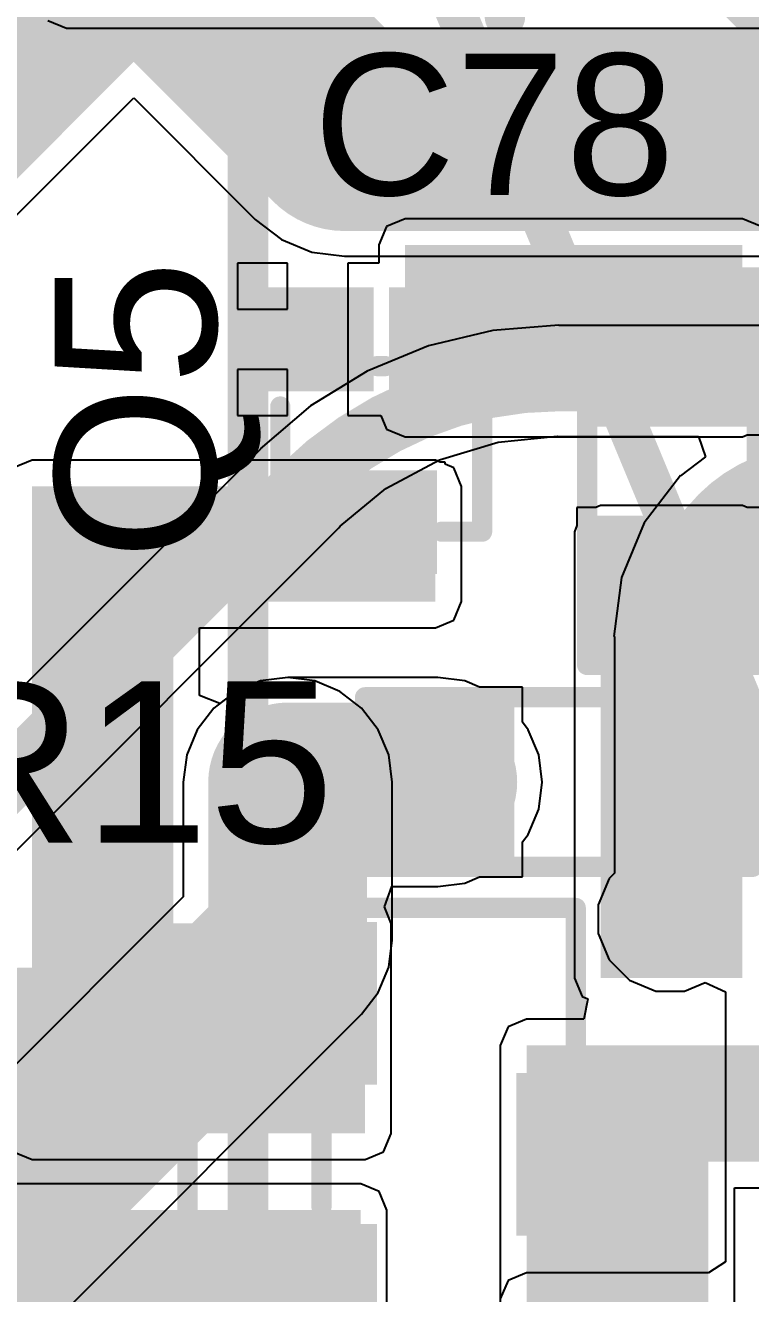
# Model space of a CAD drawing. Header units: millimetres. Extents: x -0.86 to 3.12, y -2.15 to 0.92.
# Drawn here: x 1.0381 to 1.2178, y -1.2067 to -0.8927 of the extents above; entities that cross this region are included whole.
import ezdxf

# ---------------------------------------------------------------- set-up
doc = ezdxf.new("R2010")
doc.units = ezdxf.units.MM
doc.header["$MEASUREMENT"] = 0
for name, color, linetype in [('BottomLayer', 5, 'Continuous'), ('Mechanical1', 6, 'Continuous'), ('Mechanical2', 216, 'Continuous'), ('TopLayer', 1, 'Continuous'), ('TopOverlay', 2, 'Continuous'), ('TopPaste', 8, 'Continuous'), ('TopSolder', 216, 'Continuous'), ('ViaHoleLayer', 16, 'Continuous')]:
    doc.layers.add(name, color=color, linetype=linetype)
doc.styles.add('Arial', font='', dxfattribs={"height": 0.2})
doc.styles.get('Arial').set_extended_font_data('Arial')

# ---------------------------------------------------------------- blocks, each defined once
blk = doc.blocks.new('SOT_23_11')
at = {"layer": 'TopLayer'}
for points in [[(-0.01614, 0.05748), (0.01614, 0.05748), (0.01614, 0.02126), (-0.01614, 0.02126)], [(-0.05354, -0.02126), (-0.02126, -0.02126), (-0.02126, -0.05748), (-0.05354, -0.05748)], [(0.02126, -0.02126), (0.05354, -0.02126), (0.05354, -0.05748), (0.02126, -0.05748)]]:
    blk.add_hatch(color=1, dxfattribs=at).paths.add_polyline_path(points)
at = {"layer": 'TopPaste'}
for points in [[(-0.01614, 0.05748), (0.01614, 0.05748), (0.01614, 0.02126), (-0.01614, 0.02126)], [(-0.05354, -0.02126), (-0.02126, -0.02126), (-0.02126, -0.05748), (-0.05354, -0.05748)], [(0.02126, -0.02126), (0.05354, -0.02126), (0.05354, -0.05748), (0.02126, -0.05748)]]:
    blk.add_hatch(color=8, dxfattribs=at).paths.add_polyline_path(points)
at = {"layer": 'TopSolder'}
for points in [[(-0.02014, 0.06148), (0.02014, 0.06148), (0.02014, 0.01726), (-0.02014, 0.01726)], [(-0.05754, -0.01726), (-0.01726, -0.01726), (-0.01726, -0.06148), (-0.05754, -0.06148)], [(0.01726, -0.01726), (0.05754, -0.01726), (0.05754, -0.06148), (0.01726, -0.06148)]]:
    blk.add_hatch(color=216, dxfattribs=at).paths.add_polyline_path(points)
at = {"layer": 'TopOverlay', "const_width": 0.005}
for points in [[(-0.061, -0.023), (-0.061, 0.032)], [(-0.022, 0.032), (-0.061, 0.032)], [(0.061, 0.032), (0.022, 0.032)], [(0.061, -0.023), (0.061, 0.032)], [(0.013, -0.031), (-0.013, -0.031)], [(-0.061, -0.046), (-0.066, -0.041)], [(-0.066, -0.051), (-0.066, -0.041)], [(-0.066, -0.051), (-0.061, -0.046)]]:
    blk.add_lwpolyline(points, dxfattribs=at)
at = {"layer": 'TopOverlay', "const_width": 0.0025}
for points in [[(-0.06225, 0.032, 1), (-0.05975, 0.032, 1)], [(-0.06225, 0.032, 1), (-0.05975, 0.032, 1)], [(-0.02325, 0.032, 1), (-0.02075, 0.032, 1)], [(0.02075, 0.032, 1), (0.02325, 0.032, 1)], [(0.05975, 0.032, 1), (0.06225, 0.032, 1)], [(0.05975, 0.032, 1), (0.06225, 0.032, 1)], [(-0.06225, -0.023, 1), (-0.05975, -0.023, 1)], [(0.05975, -0.023, 1), (0.06225, -0.023, 1)], [(-0.01425, -0.031, 1), (-0.01175, -0.031, 1)], [(0.01175, -0.031, 1), (0.01425, -0.031, 1)], [(-0.06725, -0.041, 1), (-0.06475, -0.041, 1)], [(-0.06725, -0.041, 1), (-0.06475, -0.041, 1)], [(-0.06225, -0.046, 1), (-0.05975, -0.046, 1)], [(-0.06225, -0.046, 1), (-0.05975, -0.046, 1)], [(-0.06725, -0.051, 1), (-0.06475, -0.051, 1)], [(-0.06725, -0.051, 1), (-0.06475, -0.051, 1)]]:
    blk.add_lwpolyline(points, format="xyb", close=True, dxfattribs=at)
blk = doc.blocks.new('R___0603_25')
at = {"layer": 'TopLayer'}
for points in [[(-0.015, 0.0175), (-0.015, -0.0175), (-0.045, -0.0175), (-0.045, 0.0175)], [(0.045, 0.0175), (0.045, -0.0175), (0.015, -0.0175), (0.015, 0.0175)]]:
    blk.add_hatch(color=1, dxfattribs=at).paths.add_polyline_path(points)
at = {"layer": 'TopPaste'}
for points in [[(-0.015, 0.0175), (-0.015, -0.0175), (-0.045, -0.0175), (-0.045, 0.0175)], [(0.045, 0.0175), (0.045, -0.0175), (0.015, -0.0175), (0.015, 0.0175)]]:
    blk.add_hatch(color=8, dxfattribs=at).paths.add_polyline_path(points)
at = {"layer": 'TopSolder'}
for points in [[(-0.011, 0.0215), (-0.011, -0.0215), (-0.049, -0.0215), (-0.049, 0.0215)], [(0.049, 0.0215), (0.049, -0.0215), (0.011, -0.0215), (0.011, 0.0215)]]:
    blk.add_hatch(color=216, dxfattribs=at).paths.add_polyline_path(points)
at = {"layer": 'TopOverlay', "const_width": 0.005}
for points in [[(-0.048, 0.021), (-0.048, -0.021)], [(-0.048, 0.021), (0.048, 0.021)], [(0.048, 0.021), (0.048, -0.021)], [(-0.048, -0.021), (0.048, -0.021)]]:
    blk.add_lwpolyline(points, dxfattribs=at)
at = {"layer": 'TopOverlay', "const_width": 0.0025}
for points in [[(-0.04925, 0.021, 1), (-0.04675, 0.021, 1)], [(-0.04925, 0.021, 1), (-0.04675, 0.021, 1)], [(0.04675, 0.021, 1), (0.04925, 0.021, 1)], [(0.04675, 0.021, 1), (0.04925, 0.021, 1)], [(-0.04925, -0.021, 1), (-0.04675, -0.021, 1)], [(-0.04925, -0.021, 1), (-0.04675, -0.021, 1)], [(0.04675, -0.021, 1), (0.04925, -0.021, 1)], [(0.04675, -0.021, 1), (0.04925, -0.021, 1)]]:
    blk.add_lwpolyline(points, format="xyb", close=True, dxfattribs=at)
blk = doc.blocks.new('R___0603_26')
at = {"layer": 'TopLayer'}
for points in [[(-0.015, 0.0175), (-0.015, -0.0175), (-0.045, -0.0175), (-0.045, 0.0175)], [(0.045, 0.0175), (0.045, -0.0175), (0.015, -0.0175), (0.015, 0.0175)]]:
    blk.add_hatch(color=1, dxfattribs=at).paths.add_polyline_path(points)
at = {"layer": 'TopPaste'}
for points in [[(-0.015, 0.0175), (-0.015, -0.0175), (-0.045, -0.0175), (-0.045, 0.0175)], [(0.045, 0.0175), (0.045, -0.0175), (0.015, -0.0175), (0.015, 0.0175)]]:
    blk.add_hatch(color=8, dxfattribs=at).paths.add_polyline_path(points)
at = {"layer": 'TopSolder'}
for points in [[(-0.011, 0.0215), (-0.011, -0.0215), (-0.049, -0.0215), (-0.049, 0.0215)], [(0.049, 0.0215), (0.049, -0.0215), (0.011, -0.0215), (0.011, 0.0215)]]:
    blk.add_hatch(color=216, dxfattribs=at).paths.add_polyline_path(points)
at = {"layer": 'TopOverlay', "const_width": 0.005}
for points in [[(-0.048, 0.021), (-0.048, -0.021)], [(0.048, 0.021), (-0.048, 0.021)], [(0.048, 0.021), (0.048, -0.021)], [(0.048, -0.021), (-0.048, -0.021)]]:
    blk.add_lwpolyline(points, dxfattribs=at)
at = {"layer": 'TopOverlay', "const_width": 0.0025}
for points in [[(-0.04925, 0.021, 1), (-0.04675, 0.021, 1)], [(-0.04925, 0.021, 1), (-0.04675, 0.021, 1)], [(0.04675, 0.021, 1), (0.04925, 0.021, 1)], [(0.04675, 0.021, 1), (0.04925, 0.021, 1)], [(-0.04925, -0.021, 1), (-0.04675, -0.021, 1)], [(-0.04925, -0.021, 1), (-0.04675, -0.021, 1)], [(0.04675, -0.021, 1), (0.04925, -0.021, 1)], [(0.04675, -0.021, 1), (0.04925, -0.021, 1)]]:
    blk.add_lwpolyline(points, format="xyb", close=True, dxfattribs=at)
blk = doc.blocks.new('SOT_723_28')
at = {"layer": 'TopLayer'}
for points in [[(-0.00984, 0.0315), (0.00984, 0.0315), (0.00984, 0.01378), (-0.00984, 0.01378)], [(-0.02559, -0.01378), (-0.00591, -0.01378), (-0.00591, -0.0315), (-0.02559, -0.0315)], [(0.00591, -0.01378), (0.02559, -0.01378), (0.02559, -0.0315), (0.00591, -0.0315)]]:
    blk.add_hatch(color=1, dxfattribs=at).paths.add_polyline_path(points)
at = {"layer": 'TopPaste'}
for points in [[(-0.00984, 0.0315), (0.00984, 0.0315), (0.00984, 0.01378), (-0.00984, 0.01378)], [(-0.02559, -0.01378), (-0.00591, -0.01378), (-0.00591, -0.0315), (-0.02559, -0.0315)], [(0.00591, -0.01378), (0.02559, -0.01378), (0.02559, -0.0315), (0.00591, -0.0315)]]:
    blk.add_hatch(color=8, dxfattribs=at).paths.add_polyline_path(points)
at = {"layer": 'TopSolder'}
for points in [[(-0.01384, 0.0355), (0.01384, 0.0355), (0.01384, 0.00978), (-0.01384, 0.00978)], [(-0.02959, -0.00978), (-0.00191, -0.00978), (-0.00191, -0.0355), (-0.02959, -0.0355)], [(0.00191, -0.00978), (0.02959, -0.00978), (0.02959, -0.0355), (0.00191, -0.0355)]]:
    blk.add_hatch(color=216, dxfattribs=at).paths.add_polyline_path(points)
at = {"layer": 'TopOverlay', "const_width": 0.005}
for points in [[(-0.015, 0.025), (-0.025, 0.025)], [(-0.025, 0.025), (-0.025, -0.006)], [(-0.015, 0.025), (-0.025, 0.025)], [(-0.025, 0.025), (-0.025, -0.006)], [(0.025, 0.025), (0.015, 0.025)], [(0.025, 0.025), (0.025, -0.006)], [(-0.032, -0.021), (-0.037, -0.016)], [(-0.037, -0.016), (-0.037, -0.026)], [(0.001, -0.016), (-0.001, -0.016)], [(-0.032, -0.021), (-0.037, -0.026)]]:
    blk.add_lwpolyline(points, dxfattribs=at)
at = {"layer": 'TopOverlay', "const_width": 0.0025}
for points in [[(-0.02625, 0.025, 1), (-0.02375, 0.025, 1)], [(-0.02625, 0.025, 1), (-0.02375, 0.025, 1)], [(-0.02625, 0.025, 1), (-0.02375, 0.025, 1)], [(-0.02625, 0.025, 1), (-0.02375, 0.025, 1)], [(-0.01625, 0.025, 1), (-0.01375, 0.025, 1)], [(-0.01625, 0.025, 1), (-0.01375, 0.025, 1)], [(0.01375, 0.025, 1), (0.01625, 0.025, 1)], [(0.02375, 0.025, 1), (0.02625, 0.025, 1)], [(0.02375, 0.025, 1), (0.02625, 0.025, 1)], [(-0.02625, -0.006, 1), (-0.02375, -0.006, 1)], [(-0.02625, -0.006, 1), (-0.02375, -0.006, 1)], [(0.02375, -0.006, 1), (0.02625, -0.006, 1)], [(-0.03825, -0.016, 1), (-0.03575, -0.016, 1)], [(-0.03825, -0.016, 1), (-0.03575, -0.016, 1)], [(-0.00225, -0.016, 1), (0.00025, -0.016, 1)], [(-0.00025, -0.016, 1), (0.00225, -0.016, 1)], [(-0.03325, -0.021, 1), (-0.03075, -0.021, 1)], [(-0.03325, -0.021, 1), (-0.03075, -0.021, 1)], [(-0.03825, -0.026, 1), (-0.03575, -0.026, 1)], [(-0.03825, -0.026, 1), (-0.03575, -0.026, 1)]]:
    blk.add_lwpolyline(points, format="xyb", close=True, dxfattribs=at)
blk = doc.blocks.new('SOT_23_5_80')
at = {"layer": 'TopLayer'}
for points in [[(-0.07283, 0.04921), (-0.02953, 0.04921), (-0.02953, 0.02559), (-0.07283, 0.02559)], [(0.02953, 0.04921), (0.07283, 0.04921), (0.07283, 0.02559), (0.02953, 0.02559)], [(-0.07283, 0.01181), (-0.02953, 0.01181), (-0.02953, -0.01181), (-0.07283, -0.01181)], [(-0.07283, -0.02559), (-0.02953, -0.02559), (-0.02953, -0.04921), (-0.07283, -0.04921)], [(0.02953, -0.02559), (0.07283, -0.02559), (0.07283, -0.04921), (0.02953, -0.04921)]]:
    blk.add_hatch(color=1, dxfattribs=at).paths.add_polyline_path(points)
at = {"layer": 'TopPaste'}
for points in [[(-0.07283, 0.04921), (-0.02953, 0.04921), (-0.02953, 0.02559), (-0.07283, 0.02559)], [(0.02953, 0.04921), (0.07283, 0.04921), (0.07283, 0.02559), (0.02953, 0.02559)], [(-0.07283, 0.01181), (-0.02953, 0.01181), (-0.02953, -0.01181), (-0.07283, -0.01181)], [(-0.07283, -0.02559), (-0.02953, -0.02559), (-0.02953, -0.04921), (-0.07283, -0.04921)], [(0.02953, -0.02559), (0.07283, -0.02559), (0.07283, -0.04921), (0.02953, -0.04921)]]:
    blk.add_hatch(color=8, dxfattribs=at).paths.add_polyline_path(points)
at = {"layer": 'TopSolder'}
for points in [[(-0.07683, 0.05321), (-0.02553, 0.05321), (-0.02553, 0.02159), (-0.07683, 0.02159)], [(0.02553, 0.05321), (0.07683, 0.05321), (0.07683, 0.02159), (0.02553, 0.02159)], [(-0.07683, 0.01581), (-0.02553, 0.01581), (-0.02553, -0.01581), (-0.07683, -0.01581)], [(-0.07683, -0.02159), (-0.02553, -0.02159), (-0.02553, -0.05321), (-0.07683, -0.05321)], [(0.02553, -0.02159), (0.07683, -0.02159), (0.07683, -0.05321), (0.02553, -0.05321)]]:
    blk.add_hatch(color=216, dxfattribs=at).paths.add_polyline_path(points)
at = {"layer": 'TopOverlay', "const_width": 0.005}
for points in [[(0.03439, 0.059), (-0.03461, 0.059)], [(-0.03461, 0.059), (-0.03461, 0.05506)], [(0.03439, 0.059), (0.03439, 0.05506)], [(-0.079, 0.037), (-0.084, 0.042)], [(-0.084, 0.042), (-0.084, 0.032)], [(-0.079, 0.037), (-0.084, 0.032)], [(0.03465, 0.01732), (0.03465, -0.01646)], [(-0.03461, -0.05506), (-0.03461, -0.059)], [(0.03439, -0.05506), (0.03439, -0.059)], [(0.03439, -0.059), (-0.03461, -0.059)]]:
    blk.add_lwpolyline(points, dxfattribs=at)
at = {"layer": 'TopOverlay', "const_width": 0.0025}
for points in [[(-0.03586, 0.059, 1), (-0.03336, 0.059, 1)], [(-0.03586, 0.059, 1), (-0.03336, 0.059, 1)], [(0.03314, 0.059, 1), (0.03564, 0.059, 1)], [(0.03314, 0.059, 1), (0.03564, 0.059, 1)], [(-0.03586, 0.05506, 1), (-0.03336, 0.05506, 1)], [(0.03314, 0.05506, 1), (0.03564, 0.05506, 1)], [(-0.08525, 0.042, 1), (-0.08275, 0.042, 1)], [(-0.08525, 0.042, 1), (-0.08275, 0.042, 1)], [(-0.08025, 0.037, 1), (-0.07775, 0.037, 1)], [(-0.08025, 0.037, 1), (-0.07775, 0.037, 1)], [(-0.08525, 0.032, 1), (-0.08275, 0.032, 1)], [(-0.08525, 0.032, 1), (-0.08275, 0.032, 1)], [(0.0334, 0.01732, 1), (0.0359, 0.01732, 1)], [(0.0334, -0.01646, 1), (0.0359, -0.01646, 1)], [(-0.03586, -0.05506, 1), (-0.03336, -0.05506, 1)], [(0.03314, -0.05506, 1), (0.03564, -0.05506, 1)], [(-0.03586, -0.059, 1), (-0.03336, -0.059, 1)], [(-0.03586, -0.059, 1), (-0.03336, -0.059, 1)], [(0.03314, -0.059, 1), (0.03564, -0.059, 1)], [(0.03314, -0.059, 1), (0.03564, -0.059, 1)]]:
    blk.add_lwpolyline(points, format="xyb", close=True, dxfattribs=at)
blk = doc.blocks.new('R___0603_90')
at = {"layer": 'TopLayer'}
for points in [[(-0.015, 0.0175), (-0.015, -0.0175), (-0.045, -0.0175), (-0.045, 0.0175)], [(0.045, 0.0175), (0.045, -0.0175), (0.015, -0.0175), (0.015, 0.0175)]]:
    blk.add_hatch(color=1, dxfattribs=at).paths.add_polyline_path(points)
at = {"layer": 'TopPaste'}
for points in [[(-0.015, 0.0175), (-0.015, -0.0175), (-0.045, -0.0175), (-0.045, 0.0175)], [(0.045, 0.0175), (0.045, -0.0175), (0.015, -0.0175), (0.015, 0.0175)]]:
    blk.add_hatch(color=8, dxfattribs=at).paths.add_polyline_path(points)
at = {"layer": 'TopSolder'}
for points in [[(-0.011, 0.0215), (-0.011, -0.0215), (-0.049, -0.0215), (-0.049, 0.0215)], [(0.049, 0.0215), (0.049, -0.0215), (0.011, -0.0215), (0.011, 0.0215)]]:
    blk.add_hatch(color=216, dxfattribs=at).paths.add_polyline_path(points)
at = {"layer": 'TopOverlay', "const_width": 0.005}
for points in [[(0.048, 0.021), (-0.048, 0.021)], [(-0.048, -0.021), (-0.048, 0.021)], [(0.048, -0.021), (0.048, 0.021)], [(0.048, -0.021), (-0.048, -0.021)]]:
    blk.add_lwpolyline(points, dxfattribs=at)
at = {"layer": 'TopOverlay', "const_width": 0.0025}
for points in [[(-0.04925, 0.021, 1), (-0.04675, 0.021, 1)], [(-0.04925, 0.021, 1), (-0.04675, 0.021, 1)], [(0.04675, 0.021, 1), (0.04925, 0.021, 1)], [(0.04675, 0.021, 1), (0.04925, 0.021, 1)], [(-0.04925, -0.021, 1), (-0.04675, -0.021, 1)], [(-0.04925, -0.021, 1), (-0.04675, -0.021, 1)], [(0.04675, -0.021, 1), (0.04925, -0.021, 1)], [(0.04675, -0.021, 1), (0.04925, -0.021, 1)]]:
    blk.add_lwpolyline(points, format="xyb", close=True, dxfattribs=at)

msp = doc.modelspace()

# ---------------------------------------------------------------- hatches: boundary and pattern name
at = {"layer": 'BottomLayer'}
h = msp.add_hatch(color=5, dxfattribs=at)
edge = h.paths.add_edge_path()
edge.add_arc((1.10311, -1.08005), 0.01181, 0, 360)
h = msp.add_hatch(color=5, dxfattribs=at)
edge = h.paths.add_edge_path()
edge.add_arc((1.19787, -1.114), 0.01181, 0, 360)
at = {"layer": 'TopLayer'}
for points in [[(1.13218, -0.98805), (1.21578, -0.98805), (1.21578, -0.94705), (1.13218, -0.94705)], [(1.03978, -1.16642), (1.07478, -1.16642), (1.07478, -1.00683), (1.03978, -1.00683)], [(1.04828, -1.03538), (1.1397, -1.03538), (1.1397, -1.00683), (1.04828, -1.00683)], [(1.18063, -1.12859), (1.21578, -1.12859), (1.21578, -1.01805), (1.18063, -1.01805)], [(1.03978, -1.16705), (1.12228, -1.16705), (1.12228, -1.11505), (1.03978, -1.11505)], [(1.16228, -1.17405), (1.26728, -1.17405), (1.26728, -1.14526), (1.16228, -1.14526)], [(1.16228, -1.24519), (1.20728, -1.24519), (1.20728, -1.14526), (1.16228, -1.14526)], [(1.00028, -1.49905), (1.12122, -1.49905), (1.12122, -1.18605), (1.00028, -1.18605)], [(1.07808, -1.55305), (1.12122, -1.55305), (1.12122, -1.18605), (1.07808, -1.18605)]]:
    msp.add_hatch(color=1, dxfattribs=at).paths.add_polyline_path(points)
h = msp.add_hatch(color=1, dxfattribs=at)
edge = h.paths.add_edge_path()
edge.add_arc((1.10311, -1.08005), 0.01181, 0, 360)
h = msp.add_hatch(color=1, dxfattribs=at)
edge = h.paths.add_edge_path()
edge.add_arc((1.19787, -1.114), 0.01181, 0, 360)
at = {"layer": 'ViaHoleLayer'}
h = msp.add_hatch(color=16, dxfattribs=at)
edge = h.paths.add_edge_path()
edge.add_arc((1.10311, -1.08005), 0.00591, 0, 360)
h = msp.add_hatch(color=16, dxfattribs=at)
edge = h.paths.add_edge_path()
edge.add_arc((1.19787, -1.114), 0.00591, 0, 360)

# ---------------------------------------------------------------- linework, layer by layer
at = {"layer": 'BottomLayer'}
for p, q in [((1.03027, -0.94528), (1.06496, -0.91058)), ((1.06496, -0.91058), (1.09509, -0.94071)), ((1.09509, -0.94071), (1.09509, -0.94071)), ((1.09509, -0.94071), (1.10156, -0.94567)), ((1.10156, -0.94567), (1.1091, -0.9488)), ((1.1091, -0.9488), (1.1172, -0.94986)), ((1.1172, -0.94986), (1.47003, -0.94986)), ((1.17031, -0.96691), (1.15393, -0.9682)), ((1.17031, -0.96697), (1.17031, -0.96691)), ((1.36617, -0.96697), (1.17031, -0.96697)), ((1.15393, -0.9682), (1.13796, -0.97204)), ((1.13796, -0.97204), (1.12279, -0.97832)), ((1.12279, -0.97832), (1.10879, -0.9869)), ((1.10879, -0.9869), (1.0963, -0.99757)), ((1.15524, -0.99585), (1.16985, -0.99441)), ((1.16985, -0.99441), (1.17031, -0.9945)), ((1.17031, -0.9945), (1.20488, -0.9945)), ((1.20488, -0.9945), (1.20658, -0.9995)), ((1.09634, -0.99761), (0.95567, -1.13828)), ((1.0963, -0.99757), (1.09634, -0.99761)), ((1.14076, -1.00024), (1.15524, -0.99585)), ((1.12741, -1.00738), (1.14076, -1.00024)), ((1.20658, -0.9995), (1.20044, -1.00421)), ((1.20039, -1.00416), (1.19144, -1.01583)), ((1.20044, -1.00421), (1.20039, -1.00416)), ((1.11607, -1.01669), (1.12741, -1.00738)), ((0.97513, -1.15775), (1.11581, -1.01708)), ((1.11581, -1.01708), (1.11607, -1.01669)), ((1.19144, -1.01583), (1.18581, -1.02941)), ((1.18581, -1.02941), (1.18389, -1.04399)), ((1.18389, -1.04399), (1.18411, -1.04399)), ((1.18411, -1.04399), (1.18411, -1.10258)), ((1.0964, -1.05502), (1.09016, -1.05761)), ((1.10311, -1.05414), (1.0964, -1.05502)), ((1.10981, -1.05502), (1.10311, -1.05414)), ((1.11606, -1.05761), (1.10981, -1.05502)), ((1.09016, -1.05761), (1.08479, -1.06173)), ((1.12143, -1.06173), (1.11606, -1.05761)), ((1.08479, -1.06173), (1.08067, -1.06709)), ((1.12555, -1.06709), (1.12143, -1.06173)), ((1.08067, -1.06709), (1.07809, -1.07334)), ((1.12813, -1.07334), (1.12555, -1.06709)), ((1.07809, -1.07334), (1.0772, -1.08005)), ((1.12902, -1.08005), (1.12813, -1.07334)), ((1.0772, -1.08005), (1.0772, -1.10848)), ((1.12902, -1.11922), (1.12902, -1.08005)), ((1.18277, -1.10391), (1.18006, -1.11046)), ((1.18411, -1.10258), (1.18277, -1.10391)), ((1.0772, -1.10848), (0.99596, -1.18973)), ((1.18006, -1.11046), (1.18006, -1.11754)), ((1.18006, -1.11754), (1.18277, -1.12409)), ((1.12813, -1.12592), (1.12902, -1.11922)), ((1.18277, -1.12409), (1.18778, -1.1291)), ((1.12555, -1.13217), (1.12813, -1.12592)), ((1.18778, -1.1291), (1.19433, -1.13181)), ((1.20142, -1.13181), (1.20656, -1.12968)), ((1.20656, -1.12968), (1.21156, -1.13204)), ((1.12143, -1.13753), (1.12555, -1.13217)), ((1.19433, -1.13181), (1.20142, -1.13181)), ((1.21156, -1.13204), (1.21156, -1.19883)), ((1.0326, -1.22637), (1.12143, -1.13753)), ((1.21156, -1.19883), (1.2074, -1.2016)), ((1.16228, -1.20155), (1.15769, -1.20345)), ((1.20728, -1.20155), (1.16228, -1.20155)), ((1.2074, -1.2016), (1.20728, -1.20155)), ((1.15769, -1.20345), (1.15578, -1.20805))]:
    msp.add_line(p, q, dxfattribs=at)
for points, const_width in [([(0.999, -0.93233), (1.06528, -0.86605)], 0.05), ([(1.06528, -0.86668), (1.1172, -0.9186)], 0.05), ([(1.1172, -0.9186), (1.47003, -0.9186)], 0.05), ([(1.17031, -0.98074), (1.37697, -0.98074)], 0.015), ([(0.9654, -1.14801), (1.10607, -1.00734)], 0.015), ([(1.19787, -1.114), (1.19787, -1.04399)], 0.015), ([(1.10311, -1.11922), (1.10311, -1.08005)], 0.03937), ([(1.01428, -1.20805), (1.10311, -1.11922)], 0.03937)]:
    msp.add_lwpolyline(points, dxfattribs=dict(at, const_width=const_width))
for points, const_width in [([(1.1047, -0.9186, 1), (1.1297, -0.9186, 1)], 0.025), ([(1.1047, -0.9186, 1), (1.1297, -0.9186, 1)], 0.025), ([(1.16656, -0.98074, 1), (1.17406, -0.98074, 1)], 0.0075), ([(1.16656, -0.98074, 1), (1.17406, -0.98074, 1)], 0.0075), ([(1.10232, -1.00734, 1), (1.10982, -1.00734, 1)], 0.0075), ([(1.10232, -1.00734, 1), (1.10982, -1.00734, 1)], 0.0075), ([(1.20653, -1.01405, 1), (1.21403, -1.01405, 1)], 0.0075), ([(1.20653, -1.01405, 1), (1.21403, -1.01405, 1)], 0.0075), ([(1.19412, -1.04399, 1), (1.20162, -1.04399, 1)], 0.0075), ([(1.19412, -1.04399, 1), (1.20162, -1.04399, 1)], 0.0075), ([(1.09327, -1.08005, 1), (1.11295, -1.08005, 1)], 0.01969), ([(1.09327, -1.11922, 1), (1.11295, -1.11922, 1)], 0.01969), ([(1.09327, -1.11922, 1), (1.11295, -1.11922, 1)], 0.01969), ([(1.19412, -1.114, 1), (1.20162, -1.114, 1)], 0.0075)]:
    msp.add_lwpolyline(points, format="xyb", close=True, dxfattribs=dict(at, const_width=const_width))
at = {"layer": 'BottomLayer', "const_width": 0.015}
for points in [[(1.10607, -1.00734, -0.198912), (1.17031, -0.98074)], [(1.21028, -1.01405, -0.198912), (1.23442, -1.00405)], [(1.19787, -1.04399, -0.198912), (1.21028, -1.01405)]]:
    msp.add_lwpolyline(points, format="xyb", dxfattribs=at)
at = {"layer": 'Mechanical1', "const_width": 0.01}
for points in [[(1.09328, -2.09985), (1.09328, 0.56948)], [(1.09299, -0.7648), (1.66799, -2.14857)], [(1.09328, -0.76505), (2.17428, -1.84605)]]:
    msp.add_lwpolyline(points, dxfattribs=at)
msp.add_lwpolyline([(0.04081, 0.0156, -3.064051), (0.02964, -1.5299)], format="xyb", dxfattribs=at)
at = {"layer": 'Mechanical2', "const_width": 0.01}
msp.add_lwpolyline([(1.99867, 0.21567, -1.122171), (-0.01159, -1.51329)], format="xyb", dxfattribs=at)
at = {"layer": 'TopLayer'}
for p, q in [((1.04369, -0.89144), (1.04828, -0.89334)), ((1.04828, -0.89334), (1.22875, -0.89334)), ((1.13218, -0.94055), (1.12759, -0.94245)), ((1.21578, -0.94055), (1.13218, -0.94055)), ((1.22037, -0.94245), (1.21578, -0.94055)), ((1.12759, -0.94245), (1.12569, -0.94705)), ((1.12569, -0.94705), (1.12569, -0.95155)), ((1.10303, -0.95155), (1.09069, -0.95155)), ((1.09069, -0.95155), (1.09069, -0.96291)), ((1.10303, -0.96291), (1.10303, -0.95155)), ((1.12569, -0.95155), (1.11803, -0.95155)), ((1.11803, -0.95155), (1.11803, -0.97041)), ((1.09069, -0.96291), (1.10303, -0.96291)), ((1.11803, -0.97041), (1.11803, -0.98927)), ((1.10303, -0.97791), (1.09069, -0.97791)), ((1.09069, -0.97791), (1.09069, -0.98927)), ((1.10303, -0.98927), (1.10303, -0.97791)), ((1.09069, -0.98927), (1.10303, -0.98927)), ((1.11803, -0.98927), (1.1262, -0.98927)), ((1.1262, -0.98927), (1.12759, -0.99264)), ((1.12759, -0.99264), (1.13218, -0.99454)), ((1.13218, -0.99454), (1.21578, -0.99454)), ((1.21578, -0.99454), (1.21697, -0.99405)), ((1.21697, -0.99405), (1.22178, -0.99405)), ((1.03978, -1.00033), (1.03519, -1.00223)), ((1.1397, -1.00033), (1.03978, -1.00033)), ((1.14089, -1.00083), (1.1397, -1.00033)), ((1.14212, -1.00083), (1.14089, -1.00083)), ((1.14212, -1.00133), (1.14212, -1.00083)), ((1.14429, -1.00223), (1.14212, -1.00133)), ((1.14619, -1.00683), (1.14429, -1.00223)), ((1.14619, -1.03538), (1.14619, -1.00683)), ((1.17944, -1.01205), (1.17478, -1.01205)), ((1.17478, -1.01205), (1.17478, -1.01649)), ((1.18063, -1.01155), (1.17944, -1.01205)), ((1.21578, -1.01155), (1.18063, -1.01155)), ((1.21697, -1.01205), (1.21578, -1.01155)), ((1.22178, -1.01205), (1.21697, -1.01205)), ((1.17478, -1.01649), (1.17414, -1.01805)), ((1.17414, -1.01805), (1.17414, -1.12859)), ((1.14429, -1.03998), (1.14619, -1.03538)), ((1.08127, -1.05858), (1.08127, -1.04188)), ((1.08127, -1.04188), (1.1397, -1.04188)), ((1.1397, -1.04188), (1.14429, -1.03998)), ((1.0964, -1.05502), (1.09016, -1.05761)), ((1.10311, -1.05414), (1.0964, -1.05502)), ((1.14028, -1.05414), (1.10311, -1.05414)), ((1.14698, -1.05502), (1.14028, -1.05414)), ((1.15066, -1.05655), (1.14698, -1.05502)), ((1.09016, -1.05761), (1.08627, -1.06059)), ((1.16128, -1.05655), (1.15066, -1.05655)), ((1.16128, -1.06522), (1.16128, -1.05655)), ((1.08627, -1.06059), (1.08127, -1.05858)), ((1.16271, -1.06709), (1.16128, -1.06522)), ((1.1653, -1.07334), (1.16271, -1.06709)), ((1.16619, -1.08005), (1.1653, -1.07334)), ((1.1653, -1.08675), (1.16619, -1.08005)), ((1.16271, -1.093), (1.1653, -1.08675)), ((1.16128, -1.09487), (1.16271, -1.093)), ((1.16128, -1.10355), (1.16128, -1.09487)), ((1.14028, -1.10595), (1.14698, -1.10507)), ((1.14698, -1.10507), (1.15066, -1.10355)), ((1.15066, -1.10355), (1.16128, -1.10355)), ((1.12708, -1.11095), (1.1289, -1.10595)), ((1.1289, -1.10595), (1.14028, -1.10595)), ((1.12877, -1.11505), (1.12708, -1.11095)), ((1.12877, -1.16705), (1.12877, -1.11505)), ((1.17414, -1.12859), (1.17604, -1.13318)), ((1.17604, -1.13318), (1.17745, -1.13377)), ((1.17745, -1.13377), (1.17646, -1.13877)), ((1.16228, -1.13877), (1.15769, -1.14067)), ((1.17646, -1.13877), (1.16228, -1.13877)), ((1.15769, -1.14067), (1.15578, -1.14526)), ((1.15578, -1.14526), (1.15578, -1.17405)), ((1.12687, -1.17164), (1.12877, -1.16705)), ((1.03519, -1.17164), (1.03978, -1.17354)), ((1.03978, -1.17354), (1.12228, -1.17354)), ((1.12228, -1.17354), (1.12687, -1.17164)), ((1.15578, -1.17405), (1.15578, -1.24519)), ((1.12122, -1.17955), (1.00028, -1.17955)), ((1.12581, -1.18145), (1.12122, -1.17955)), ((1.21377, -1.23255), (1.21377, -1.18054)), ((1.21377, -1.18054), (1.26728, -1.18054)), ((1.12771, -1.18605), (1.12581, -1.18145)), ((1.12771, -1.49255), (1.12771, -1.18605))]:
    msp.add_line(p, q, dxfattribs=at)
at = {"layer": 'TopLayer', "const_width": 0.03937}
msp.add_lwpolyline([(1.10311, -1.08005), (1.14028, -1.08005)], dxfattribs=at)
at = {"layer": 'TopLayer', "const_width": 0.01969}
for points in [[(1.09327, -1.08005, 1), (1.11295, -1.08005, 1)], [(1.13044, -1.08005, 1), (1.15012, -1.08005, 1)]]:
    msp.add_lwpolyline(points, format="xyb", close=True, dxfattribs=at)
at = {"layer": 'TopOverlay', "const_width": 0.01}
msp.add_lwpolyline([(1.15693, -0.89061), (1.1571, -0.87672)], dxfattribs=at)
at = {"layer": 'TopOverlay', "const_width": 0.005}
msp.add_lwpolyline([(1.15443, -0.89061, 1), (1.15943, -0.89061, 1)], format="xyb", close=True, dxfattribs=at)

# ---------------------------------------------------------------- block references
for name, p, rotation in [('SOT_23_5_80', (1.25828, -0.83205), 180), ('R___0603_25', (1.19828, -1.00305), 90), ('SOT_723_28', (1.12628, -0.99305), 180), ('R___0603_26', (1.17028, -1.08005), 180), ('SOT_23_11', (1.14248, -1.17222), 270), ('R___0603_90', (1.05728, -1.17655), 270)]:
    msp.add_blockref(name, p, dxfattribs=dict(rotation=rotation))

# ---------------------------------------------------------------- texts
at = {"layer": 'TopOverlay', "style": 'Arial'}
for s, height, p in [('C78', 0.035, (1.10938, -0.93468)), ('R15', 0.04, (1.01215, -1.09509))]:
    msp.add_text(s, height=height, dxfattribs=at).set_placement(p)
msp.add_text('Q5', height=0.04, rotation=90, dxfattribs=at).set_placement((1.08542, -1.02521))

doc.saveas('drawing.dxf')
